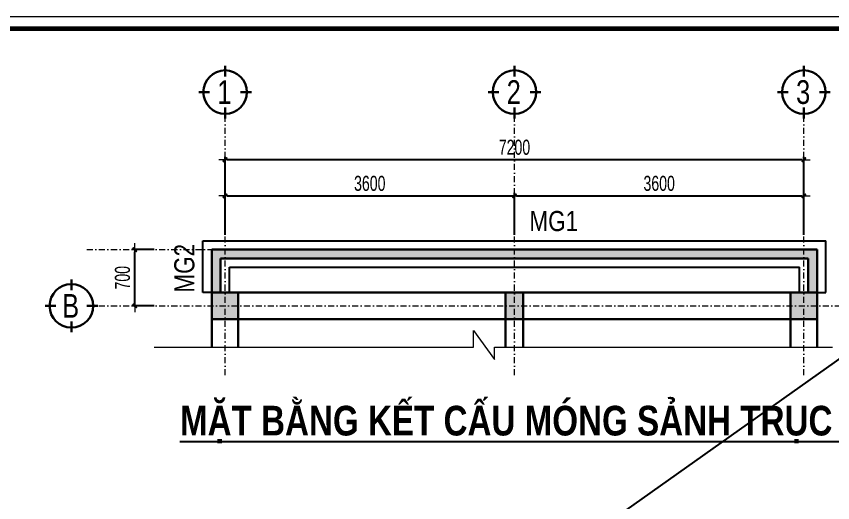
# Model space of a CAD drawing. Header units: millimetres. Extents: x -178395 to 493851, y -561170 to -280028.
# Drawn here: x -88365 to -74825, y -458728 to -450665 of the extents above; entities that cross this region are included whole.
import ezdxf
from ezdxf.enums import TextEntityAlignment as Align

# ---------------------------------------------------------------- set-up
doc = ezdxf.new("R2010")
doc.units = ezdxf.units.MM
doc.header["$MEASUREMENT"] = 0
doc.header["$PDMODE"] = 32
doc.linetypes.add('DASHDOT', pattern=[1, 0.5, -0.25, 0, -0.25])
doc.layers.get('Defpoints').update_dxf_attribs({"color": 1})
for name, color, linetype, lineweight in [('hatch1', 136, 'Continuous', 9), ('Khungten_LCDI', 7, 'Continuous', 5), ('LC Dim', 8, 'Continuous', 18), ('LC Hatch', 252, 'Continuous', 9), ('LC Hatch @ 1', 252, 'Continuous', 9), ('LC Net dam 1', 30, 'Continuous', 30), ('LC Net thay', 63, 'Continuous', 25), ('LC Net truc', 79, 'DASHDOT', 13), ('LC Text1', 3, 'Continuous', 20), ('LC Text2', 7, 'Continuous', 25)]:
    doc.layers.add(name, color=color, linetype=linetype, lineweight=lineweight)
doc.layers.add('KCS_Plotter', color=11, linetype='Continuous', plot=False)
doc.styles.add('EG 1', font='VHAVANB.TTF')
doc.styles.add('HOATBIF', font='hoatbif.shx', dxfattribs={"width": 0.7})
doc.styles.add('Khungten', font='VHAVAN.TTF', dxfattribs={"width": 0.9, "height": 5000})
doc.styles.add('LC 1', font='VHAVANB.TTF')
doc.styles.add('LC3', font='VHARIALB.TTF', dxfattribs={"width": 0.8})
doc.styles.add('T2', font='VHARIAL.TTF', dxfattribs={"width": 0.8})
doc.styles.add('Tahoma', font='tahoma_0.ttf')
doc.styles.add('Title', font='VHBLACK.TTF', dxfattribs={"width": 0.8})
doc.dimstyles.new('1-110', dxfattribs={"dimscale": 110, "dimtxt": 2.5, "dimasz": 0.35, "dimexe": 0.5, "dimexo": 1, "dimgap": 0.8, "dimtad": 1, "dimdec": 0, "dimzin": 0, "dimdsep": 46, "dimtxsty": 'HOATBIF', "dimblk1": 'DOT', "dimblk2": 'DOT', "dimsah": 1, "dimcen": -1, "dimdle": 1, "dimclrd": 256, "dimclre": 256, "dimclrt": 4, "dimadec": 3, "dimazin": 2, "dimtfac": 0.333333, "dimtdec": 0, "dimtix": 1, "dimtmove": 2, "dimatfit": 3, "dimldrblk": 'DOT', "dimfxl": 1, "dimtvp": 0.833333, "dimtolj": 1, "dimtzin": 0, "dimarcsym": 0})

# ---------------------------------------------------------------- blocks, each defined once
blk = doc.blocks.new('lcdi fix')
at = {"layer": 'Defpoints', "lineweight": 0}
blk.add_lwpolyline([(-1200, -14850), (-1200, 14850), (40800, 14850), (40800, -14850)], close=True, dxfattribs=at)
at = {"layer": 'Khungten_LCDI', "color": 5, "lineweight": 60}
blk.add_lwpolyline([(0, -14650), (0, 14650), (40600, 14650), (40600, -14650)], close=True, dxfattribs=at)
at = {"color": 7, "style": 'Khungten', "width": 0.8}
for tag, p in [('REVISION', (39499, -10746)), ('NGAYHT', (39546, -11609))]:
    blk.add_attdef(tag, text='', height=200, dxfattribs=at).set_placement(p, align=Align.CENTER)
at = {"layer": 'LC Text1', "color": 3, "style": 'LC 1', "width": 1.834006}
for tag, p, p2 in [('TENBANVE1', (36913, -8886), (40339, -8886)), ('TENBANVE2', (36913, -9562), (40339, -9562))]:
    blk.add_attdef(tag, text='', height=250, dxfattribs=at).set_placement(p, p2, align=Align.FIT)
at = {"layer": 'LC Text1', "style": 'Title', "width": 0.7}
blk.add_attdef('SOBANVE', text='', height=250, dxfattribs=at).set_placement((39562, -13896), align=Align.CENTER)
blk = doc.blocks.new('KyHieu TrucDinhVi')
at = {"color": 7, "lineweight": 30}
for p, q in [((0, 2.36), (0, 4)), ((-2.36, 0), (-4, 0)), ((2.36, 0), (4, 0)), ((0, -2.36), (0, -4))]:
    blk.add_line(p, q, dxfattribs=at)
blk.add_circle((0, 0), 3.3, dxfattribs=at)
at = {"ltscale": 20, "style": 'Tahoma'}
blk.add_attdef('AA', text='', height=3, dxfattribs=at).set_placement((0, 0), align=Align.MIDDLE_CENTER)
blk = doc.blocks.new('TIEUDE1')
at = {"layer": 'LC Text2', "color": 7, "style": 'LC 1'}
blk.add_attdef('TIªU§Ò', text='', height=5, dxfattribs=at).set_placement((0, 0), align=Align.BOTTOM_CENTER)
blk.add_attdef('TL', text='', height=3, dxfattribs=at).set_placement((0, -2), align=Align.TOP_CENTER)
blk = doc.blocks.new('DOT')
at = {"layer": 'LC Dim'}
blk.add_line((-3, 0), (3, 0), dxfattribs=at)
at = {"layer": 'LC Dim', "color": 4}
blk.add_line((-1, -1), (1, 1), dxfattribs=at)
blk.add_lwpolyline([(0.5, 1), (-1, -0.5), (-0.5, -1), (1, 0.5)], close=True, dxfattribs=at)
blk = doc.blocks.new('*D671')
at = {"layer": 'Defpoints', "color": 0, "ltscale": 2, "transparency": 16777216}
for p in [(-86399, -454532), (-85979, -454532), (-85979, -455465)]:
    blk.add_point(p, dxfattribs=at)
at = {"layer": 'LC Dim', "lineweight": -2, "ltscale": 2, "transparency": 16777216}
for p, q in [((-86079, -454532), (-86449, -454532)), ((-86399, -455430), (-86399, -454567)), ((-86079, -455465), (-86449, -455465))]:
    blk.add_line(p, q, dxfattribs=at)
at = {"layer": 'LC Dim', "lineweight": -2, "ltscale": 2, "transparency": 16777216, "xscale": 35, "yscale": 35, "zscale": 35}
for p, rotation in [((-86399, -454532), 90), ((-86399, -455465), 270)]:
    blk.add_blockref('DOT', p, dxfattribs=dict(at, rotation=rotation))
at = {"layer": 'LC Dim', "color": 4, "ltscale": 2, "transparency": 16777216, "insert": (-86604, -454999), "char_height": 250, "attachment_point": 5, "rotation": 90, "style": 'HOATBIF'}
blk.add_mtext('\\A1;700', dxfattribs=at)
blk = doc.blocks.new('_Dot')
at = {"color": 0, "linetype": 'ByBlock', "lineweight": -2}
blk.add_line((-0.5, 0), (-1, 0), dxfattribs=at)
at = {"color": 0, "linetype": 'ByBlock', "const_width": 0.5}
blk.add_lwpolyline([(-0.25, 0, 1), (0.25, 0, 1)], format="xyb", close=True, dxfattribs=at)
blk = doc.blocks.new('*D673')
at = {"layer": 'Defpoints', "color": 0, "ltscale": 2, "transparency": 16777216}
for p in [(-80103, -453641), (-84903, -454385), (-80103, -454385)]:
    blk.add_point(p, dxfattribs=at)
at = {"layer": 'LC Dim', "lineweight": -2, "ltscale": 2, "transparency": 16777216}
for p, q in [((-84903, -454285), (-84903, -453591)), ((-84868, -453641), (-80138, -453641)), ((-80103, -454285), (-80103, -453591))]:
    blk.add_line(p, q, dxfattribs=at)
at = {"layer": 'LC Dim', "lineweight": -2, "ltscale": 2, "transparency": 16777216, "xscale": 35, "yscale": 35, "zscale": 35, "rotation": 180}
blk.add_blockref('DOT', (-84903, -453641), dxfattribs=at)
at = {"layer": 'LC Dim', "lineweight": -2, "ltscale": 2, "transparency": 16777216, "xscale": 35, "yscale": 35, "zscale": 35}
blk.add_blockref('DOT', (-80103, -453641), dxfattribs=at)
at = {"layer": 'LC Dim', "color": 4, "ltscale": 2, "transparency": 16777216, "insert": (-82503, -453436), "char_height": 250, "attachment_point": 5, "style": 'HOATBIF'}
blk.add_mtext('\\A1;3600', dxfattribs=at)
blk = doc.blocks.new('*D674')
at = {"layer": 'Defpoints', "color": 0, "ltscale": 2, "transparency": 16777216}
for p in [(-75303, -453641), (-80103, -454385), (-75303, -454385)]:
    blk.add_point(p, dxfattribs=at)
at = {"layer": 'LC Dim', "lineweight": -2, "ltscale": 2, "transparency": 16777216}
for p, q in [((-80103, -454285), (-80103, -453591)), ((-80068, -453641), (-75338, -453641)), ((-75303, -454285), (-75303, -453591))]:
    blk.add_line(p, q, dxfattribs=at)
at = {"layer": 'LC Dim', "lineweight": -2, "ltscale": 2, "transparency": 16777216, "xscale": 35, "yscale": 35, "zscale": 35, "rotation": 180}
blk.add_blockref('DOT', (-80103, -453641), dxfattribs=at)
at = {"layer": 'LC Dim', "lineweight": -2, "ltscale": 2, "transparency": 16777216, "xscale": 35, "yscale": 35, "zscale": 35}
blk.add_blockref('DOT', (-75303, -453641), dxfattribs=at)
at = {"layer": 'LC Dim', "color": 4, "ltscale": 2, "transparency": 16777216, "insert": (-77703, -453436), "char_height": 250, "attachment_point": 5, "style": 'HOATBIF'}
blk.add_mtext('\\A1;3600', dxfattribs=at)
blk = doc.blocks.new('*D675')
at = {"layer": 'Defpoints', "color": 0, "ltscale": 2, "transparency": 16777216}
for p in [(-84903, -453042), (-84903, -454385), (-75303, -454385)]:
    blk.add_point(p, dxfattribs=at)
at = {"layer": 'LC Dim', "lineweight": -2, "ltscale": 2, "transparency": 16777216}
for p, q in [((-84903, -454285), (-84903, -452992)), ((-75338, -453042), (-84868, -453042)), ((-75303, -454285), (-75303, -452992))]:
    blk.add_line(p, q, dxfattribs=at)
at = {"layer": 'LC Dim', "lineweight": -2, "ltscale": 2, "transparency": 16777216, "xscale": 35, "yscale": 35, "zscale": 35, "rotation": 180}
blk.add_blockref('DOT', (-84903, -453042), dxfattribs=at)
at = {"layer": 'LC Dim', "lineweight": -2, "ltscale": 2, "transparency": 16777216, "xscale": 35, "yscale": 35, "zscale": 35}
blk.add_blockref('DOT', (-75303, -453042), dxfattribs=at)
at = {"layer": 'LC Dim', "color": 4, "ltscale": 2, "transparency": 16777216, "insert": (-80103, -452837), "char_height": 250, "attachment_point": 5, "style": 'HOATBIF'}
blk.add_mtext('\\A1;7200', dxfattribs=at)

msp = doc.modelspace()

# ---------------------------------------------------------------- hatches: boundary and pattern name
at = {"layer": 'LC Hatch', "ltscale": 250}
h = msp.add_hatch(dxfattribs=at)
h.set_pattern_fill('BTCT', color=256, scale=40)
h.set_pattern_definition([(50, (-337925.7, -3e-10), (286.90407, -25.10085), [30, -330]), (355, (-337925.7, -3e-10), (-55.50053, 300.87685), [24, -264]), (100.4514, (-337901.78, -2.1), (231.40375, 275.77582), [25.49608, -280.45684]), (46.1842, (-337925.7, 80), (426.89642, -66.2076), [45, -495]), (96.6356, (-337890.1, 74.5), (373.86508, 389.64715), [38.2441, -420.6852]), (351.1842, (-337925.7, 80), (373.86478, 389.64744), [36, -396]), (21, (-337885.7, 60), (238.76282, -161.04756), [30, -330]), (326, (-337885.7, 60), (97.32613, 290.06002), [24, -264]), (71.4514, (-337865.8, 46.58), (336.08905, 129.0122), [25.49608, -280.45684]), (37.5, (-337925.69, -3e-10), (4.863942, 133.157542), [0, -260.8, 0, -268, 0, -265]), (7.5, (-337925.69, -3e-10), (105.227815, 157.764685), [0, -152.8, 0, -254.8, 0, -101]), (327.5, (-338014.89, -3e-10), (213.528974, -9.021949), [0, -100, 0, -312, 0, -414]), (317.5, (-338054.9, -3e-10), (233.27447, 40.04199), [0, -130, 0, -207.2, 0, -294]), (45, (-337925.69, -3e-10), (-106.066017, 106.066017), []), (45, (-337854.98, -3e-10), (-106.066017, 106.066017), [])])
h.paths.add_polyline_path([(-84683.2, -455245.2), (-85123.2, -455245.2), (-85123.2, -455685.2), (-84683.2, -455685.2)])
h.paths.add_polyline_path([(-79956.5, -455245.2), (-80249.8, -455245.2), (-80249.8, -455685.2), (-79956.5, -455685.2), (-79956.5, -455685.2)])
h.paths.add_polyline_path([(-75083.2, -455245.2), (-75523.2, -455245.2), (-75523.2, -455685.2), (-75083.2, -455685.2)])
at = {"layer": 'LC Hatch @ 1', "ltscale": 2}
h = msp.add_hatch(dxfattribs=at)
h.set_pattern_fill('AR-CONC', color=256, scale=25)
h.set_pattern_definition([(50, (-337925.69, -3e-10), (179.315046, -15.688034), [18.75, -206.25]), (355, (-337925.7, -3e-10), (-34.687833, 188.048033), [15, -165]), (100.4514, (-337910.75, -1.3), (144.627345, 172.359886), [15.93505, -175.28553]), (46.1842, (-337925.7, 50), (266.81026, -41.37975), [28.125, -309.375]), (96.6356, (-337903.46, 46.55), (233.66568, 243.52947), [23.90257, -262.92825]), (351.1842, (-337925.7, 50), (233.66549, 243.52965), [22.5, -247.5]), (21, (-337900.69, 37.5), (149.226763, -100.654723), [18.75, -206.25]), (326, (-337900.7, 37.5), (60.82883, 181.28751), [15, -165]), (71.4514, (-337888.26, 29.11), (210.05566, 80.632624), [15.93505, -175.28553]), (37.5, (-337925.69, -3e-10), (3.039964, 83.2234635), [0, -163, 0, -167.5, 0, -165.625]), (7.5, (-337925.69, -3e-10), (65.767384, 98.602928), [0, -95.5, 0, -159.25, 0, -63.125]), (327.5, (-337981.44, -3e-10), (133.455609, -5.638718), [0, -62.5, 0, -195, 0, -258.75]), (317.5, (-338006.44, -3e-10), (145.796542, 25.026246), [0, -81.25, 0, -129.5, 0, -183.75])])
h.paths.add_polyline_path([(-75229.8, -454678.5), (-75229.8, -455245.2), (-75083.2, -455245.2), (-75083.2, -454531.8), (-85123.2, -454531.8), (-85123.2, -455245.2), (-84976.5, -455245.2), (-84976.5, -454678.5)])

# ---------------------------------------------------------------- linework, layer by layer
at = {"layer": 'hatch1'}
msp.add_lwpolyline([(-86081.8, -456150.1), (-80784.2, -456150.1), (-80784.2, -455872), (-80432.9, -456352), (-80432.9, -456150.1), (-74828.3, -456150.1)], dxfattribs=at)
at = {"layer": 'KCS_Plotter', "ltscale": 250}
msp.add_line((-108674.7, -480365.4), (-66674.7, -450665.4), dxfattribs=at)
at = {"layer": 'LC Net dam 1'}
for p, q in [((-85123.2, -455245.2), (-85123.2, -454531.8)), ((-85123.2, -454531.8), (-75083.2, -454531.8)), ((-75083.2, -455245.2), (-75083.2, -454531.8)), ((-84976.5, -454678.5), (-75229.8, -454678.5)), ((-84976.5, -455245.2), (-84976.5, -454678.5)), ((-75229.8, -455245.2), (-75229.8, -454678.5)), ((-75523.2, -455245.2), (-75523.2, -455685.2))]:
    msp.add_line(p, q, dxfattribs=at)
at = {"layer": 'LC Net dam 1', "ltscale": 2}
for p, q in [((-80249.8, -456150.1), (-80249.8, -455685.2)), ((-79956.5, -456150.1), (-79956.5, -455685.2))]:
    msp.add_line(p, q, dxfattribs=at)
at = {"layer": 'LC Net dam 1'}
for points in [[(-85123.2, -456150.1), (-85123.2, -455245.2), (-75303.2, -455245.2)], [(-75523.2, -455685.2), (-85123.2, -455685.2), (-85123.2, -455245.2)]]:
    msp.add_lwpolyline(points, dxfattribs=at)
at = {"layer": 'LC Net dam 1', "ltscale": 2}
for points in [[(-84683.2, -456150.1), (-84683.2, -455245.2)], [(-75523.2, -455245.2), (-75523.2, -456150.1)], [(-75083.2, -456150.1), (-75083.2, -455245.2), (-75523.2, -455245.2)], [(-75083.2, -456150.1), (-75083.2, -455245.2)]]:
    msp.add_lwpolyline(points, dxfattribs=at)
at = {"layer": 'LC Net dam 1'}
for points in [[(-80249.8, -455245.2), (-79956.5, -455245.2), (-79956.5, -455685.2), (-80249.8, -455685.2)], [(-75523.2, -455245.2), (-75083.2, -455245.2), (-75083.2, -455685.2), (-75523.2, -455685.2)]]:
    msp.add_lwpolyline(points, close=True, dxfattribs=at)
at = {"layer": 'LC Net thay', "ltscale": 2}
for p, q in [((-85269.8, -454385.2), (-74936.5, -454385.2)), ((-85269.8, -455245.2), (-85269.8, -454385.2)), ((-74936.5, -455245.2), (-74936.5, -454385.2)), ((-84829.8, -454825.2), (-75376.5, -454825.2)), ((-84829.8, -455245.2), (-84829.8, -454825.2)), ((-75376.5, -455245.2), (-75376.5, -454825.2)), ((-84829.8, -455245.2), (-85269.8, -455245.2)), ((-75376.5, -455245.2), (-74936.5, -455245.2))]:
    msp.add_line(p, q, dxfattribs=at)
at = {"layer": 'LC Net truc', "ltscale": 200}
for p, q in [((-84903.2, -456614.2), (-84903.2, -452358.2)), ((-80103.2, -456614.2), (-80103.2, -452358.2)), ((-75303.2, -456614.2), (-75303.2, -452358.2)), ((-87195.3, -454531.8), (-75303.2, -454531.8)), ((-87195.3, -455465.2), (-73228.3, -455465.2))]:
    msp.add_line(p, q, dxfattribs=at)

# ---------------------------------------------------------------- block references
at = {"layer": 'LC Net thay'}
msp.add_blockref('lcdi fix', (-107474.7, -465515.4), dxfattribs=at)
at = {"layer": 'LC Text1'}
ref = msp.add_blockref('KyHieu TrucDinhVi', (-84903.2, -451920.9), dxfattribs=dict(at, xscale=109.3333333333333, yscale=109.3333333333333, zscale=109.3333333333333))
ref.add_attrib('AA', '1', dxfattribs={"layer": '0', "ltscale": 20, "height": 393.6, "style": 'EG 1', "width": 0.8}).set_placement((-84915, -451920.9), align=Align.MIDDLE_CENTER)
ref = msp.add_blockref('KyHieu TrucDinhVi', (-80103.2, -451920.9), dxfattribs=dict(at, xscale=109.3333333333333, yscale=109.3333333333333, zscale=109.3333333333333))
ref.add_attrib('AA', '2', dxfattribs={"layer": '0', "ltscale": 20, "height": 393.6, "style": 'EG 1', "width": 0.8}).set_placement((-80115, -451920.9), align=Align.MIDDLE_CENTER)
ref = msp.add_blockref('KyHieu TrucDinhVi', (-75303.2, -451920.9), dxfattribs=dict(at, xscale=109.3333333333333, yscale=109.3333333333333, zscale=109.3333333333333))
ref.add_attrib('AA', '3', dxfattribs={"layer": '0', "ltscale": 20, "height": 393.6, "style": 'EG 1', "width": 0.8}).set_placement((-75315, -451920.9), align=Align.MIDDLE_CENTER)
ref = msp.add_blockref('KyHieu TrucDinhVi', (-87452.3, -455465.2), dxfattribs=dict(at, xscale=109.3333333333333, yscale=109.3333333333333, zscale=109.3333333333333))
ref.add_attrib('AA', 'b', dxfattribs={"layer": '0', "ltscale": 20, "height": 393.6, "style": 'EG 1', "width": 0.8}).set_placement((-87464.1, -455465.2), align=Align.MIDDLE_CENTER)
at = {"layer": 'LC Text2'}
ref = msp.add_blockref('TIEUDE1', (-79965.1, -457761.9), dxfattribs=dict(at, xscale=100.0000000001919, yscale=100.0000000001919, zscale=100.0000000001919))
ref.add_attrib('TIªU§Ò', '%%UmÆt b»ng kÕt cÊu mãng s¶nh trôc b', dxfattribs={"color": 7, "height": 492.441, "style": 'LC3', "width": 0.8}).set_placement((-79965.1, -457761.9), align=Align.BOTTOM_CENTER)

# ---------------------------------------------------------------- texts
at = {"layer": 'LC Text2', "style": 'T2', "width": 0.8}
msp.add_text('mg1', height=333.33, dxfattribs=at).set_placement((-79854.5, -454225.5))
msp.add_text('mg2', height=333.33, rotation=90, dxfattribs=at).set_placement((-85412.2, -455245.2))

# ---------------------------------------------------------------- dimensions: what is measured, and where the dimension line sits
at = {"layer": 'LC Dim', "ltscale": 2}
for base, p1, p2, picture, middle in [((-84903.2, -453042.2), (-75303.2, -454385.2), (-84903.2, -454385.2), '*D675', (-80103.2, -452837.2)), ((-80103.2, -453640.7), (-84903.2, -454385.2), (-80103.2, -454385.2), '*D673', (-82503.2, -453435.7)), ((-75303.2, -453640.7), (-80103.2, -454385.2), (-75303.2, -454385.2), '*D674', (-77703.2, -453435.7))]:
    dim = msp.add_linear_dim(base=base, p1=p1, p2=p2, dimstyle='1-110', override={"dimscale": 100, "dimlfac": 0.75}, dxfattribs=at)
    dim.commit()
    dim.dimension.update_dxf_attribs({"geometry": picture, "text_midpoint": middle})
dim = msp.add_linear_dim(base=(-86398.5, -454531.8), p1=(-85978.9, -455465.2), p2=(-85978.9, -454531.8), angle=90, dimstyle='1-110', override={"dimscale": 100, "dimlfac": 0.75}, dxfattribs=at)
dim.commit()
dim.dimension.update_dxf_attribs({"geometry": '*D671', "text_midpoint": (-86603.5, -454998.5)})

doc.saveas('drawing.dxf')
